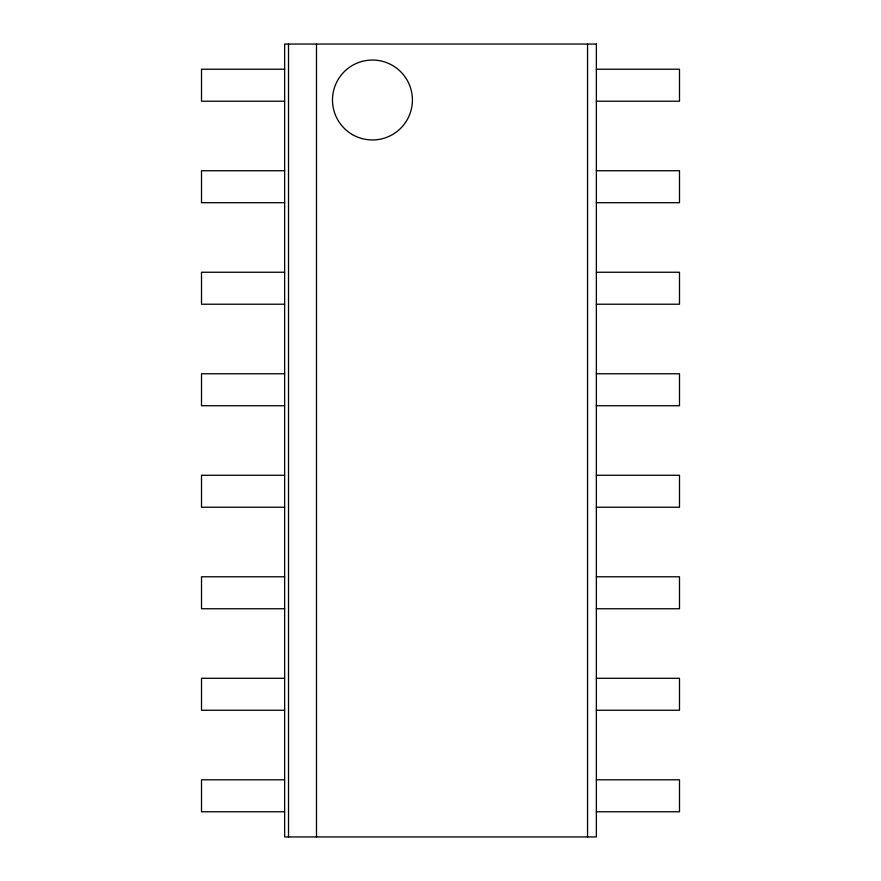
<?xml version="1.0" encoding="UTF-8"?>
<svg xmlns="http://www.w3.org/2000/svg" width="881" height="881" viewBox="0 0 881 881"><rect width="100%" height="100%" fill="white"/><g stroke="black" fill="none" stroke-linecap="round" stroke-linejoin="round"><path stroke-width="1.32" d="M284.64 69.225L201.507 69.225L201.507 101.205L284.64 101.205M596.36 69.225L679.493 69.225L679.493 101.205L596.36 101.205M284.64 170.738L201.507 170.738L201.507 202.707L284.64 202.707M596.36 170.738L679.493 170.738L679.493 202.707L596.36 202.707M284.64 272.251L201.507 272.251L201.507 304.22L284.64 304.22M596.36 272.251L679.493 272.251L679.493 304.22L596.36 304.22M284.64 373.764L201.507 373.764L201.507 405.734L284.64 405.734M596.36 373.764L679.493 373.764L679.493 405.734L596.36 405.734M284.64 475.266L201.507 475.266L201.507 507.236L284.64 507.236M596.36 475.266L679.493 475.266L679.493 507.236L596.36 507.236M284.64 576.78L201.507 576.78L201.507 608.749L284.64 608.749M596.36 576.78L679.493 576.78L679.493 608.749L596.36 608.749M284.64 678.293L201.507 678.293L201.507 710.262L284.64 710.262M596.36 678.293L679.493 678.293L679.493 710.262L596.36 710.262M284.64 779.795L201.507 779.795L201.507 811.775L284.64 811.775M596.36 779.795L679.493 779.795L679.493 811.775L596.36 811.775M587.55 44.05L587.55 836.95M316.488 44.05L316.488 836.95M288.516 44.05L288.516 836.95M596.36 44.05L284.64 44.05L284.64 836.95L596.36 836.95L596.36 44.05M352.455 134.606A39.964 39.964 0 0 0 412.407 100.005A39.964 39.964 0 0 0 352.455 65.392A39.964 39.964 0 0 0 352.455 134.606"/></g></svg>
